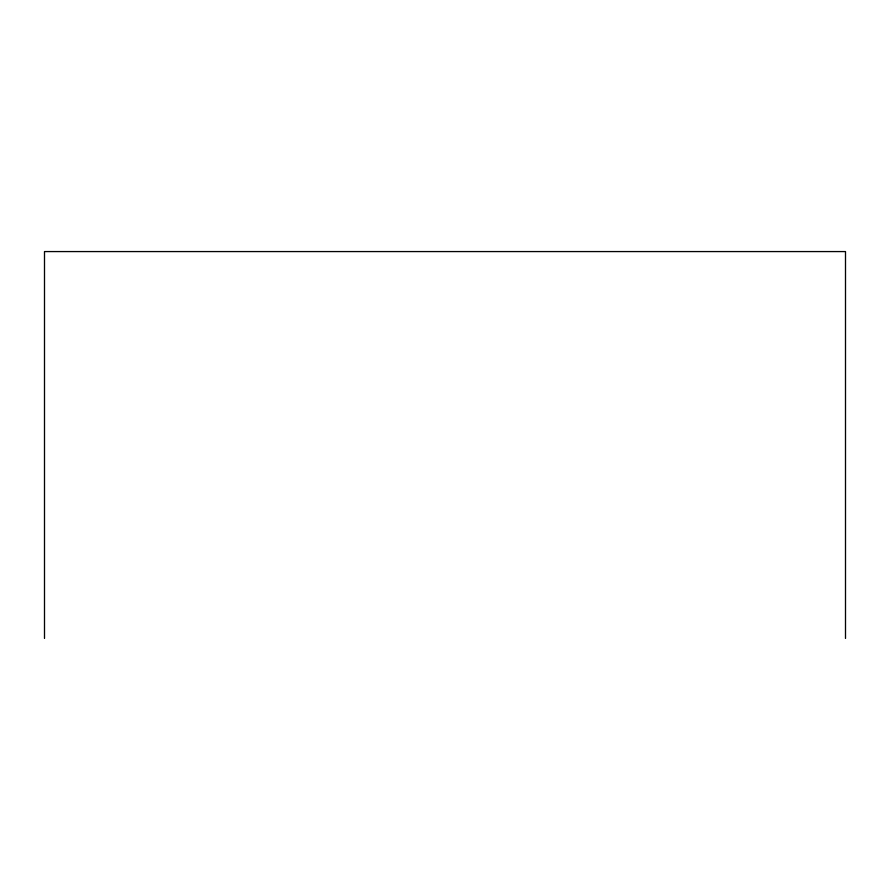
<?xml version="1.0" encoding="UTF-8"?>
<svg xmlns="http://www.w3.org/2000/svg" width="890" height="890" viewBox="0 0 890 890"><rect width="100%" height="100%" fill="white"/><g stroke="black" fill="none" stroke-linecap="round" stroke-linejoin="round"><path stroke-width="1.33" d="M845.5 638.43L845.5 251.57L44.5 251.57L44.5 638.43"/></g></svg>
